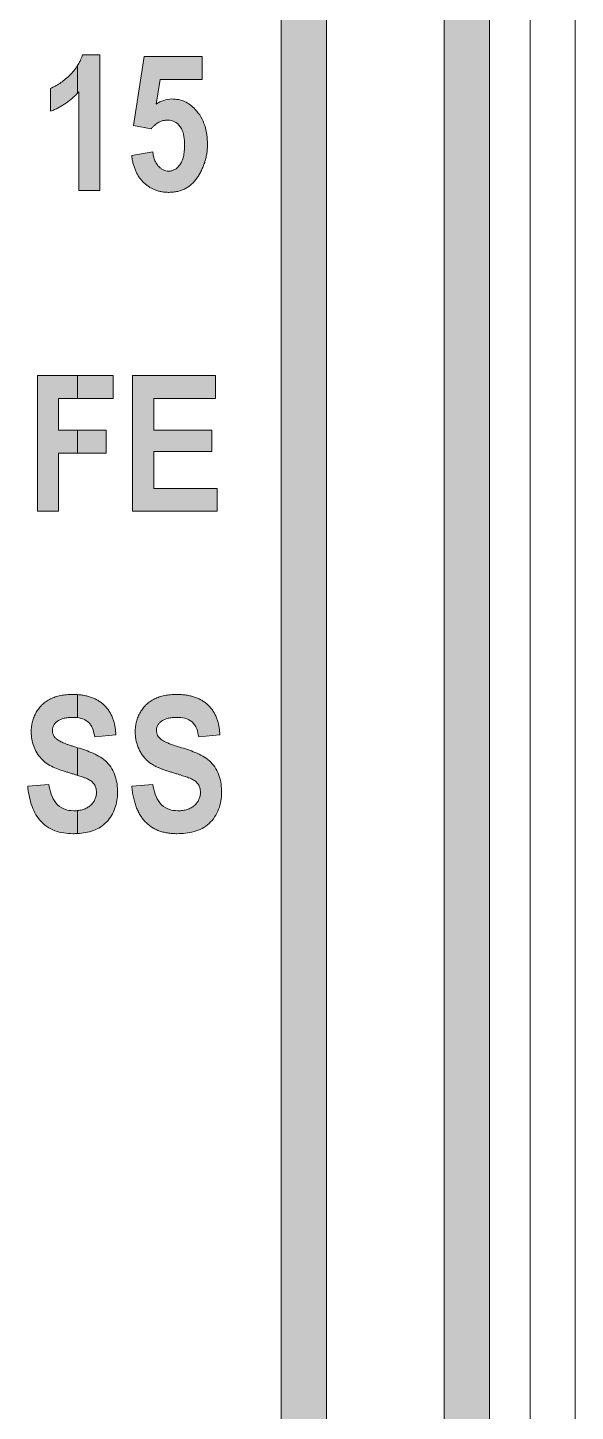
# Model space of a CAD drawing. Extents: x 222 to 1672, y 144 to 807.
# Drawn here: x 943.88 to 949.93, y 397.84 to 413.13 of the extents above; entities that cross this region are included whole.
import ezdxf

# ---------------------------------------------------------------- set-up
doc = ezdxf.new("R2010")
doc.units = 0
doc.header["$LTSCALE"] = 2
doc.header["$MEASUREMENT"] = 0
doc.layers.get('0').update_dxf_attribs({"linetype": 'CONTINUOUS'})
doc.layers.add('DIM', color=7, linetype='CONTINUOUS')

msp = doc.modelspace()

# ---------------------------------------------------------------- hatches: boundary and pattern name
at = {"lineweight": 5}
h = msp.add_hatch(color=256, dxfattribs=at)
edge = h.paths.add_edge_path(flags=0)
edge.add_line((944.67763, 412.83232), (944.48556, 412.83232))
edge.add_spline(control_points=[(944.48556, 412.83232), (944.48198, 412.8215), (944.47484, 412.79998), (944.46116, 412.76875), (944.44637, 412.73974), (944.43564, 412.72133), (944.43036, 412.71297)], knot_values=[0.74974352, 0.74974352, 0.74974352, 0.74974352, 0.81461555, 0.87880204, 0.94366378, 1, 1, 1, 1], weights=[1, 1, 1, 1, 1, 1, 1], degree=3, periodic=0)
edge.add_line((944.43036, 412.71297), (944.43036, 412.40911))
edge.add_arc((941.66511, 415.06769), 3.83597, 316.126643, 316.418499)
edge.add_line((944.44386, 412.42323), (944.44386, 411.33232))
edge.add_line((944.44386, 411.33232), (944.67763, 411.33232))
edge.add_line((944.67763, 411.33232), (944.67763, 412.83232))
h = msp.add_hatch(color=256, dxfattribs=at)
edge = h.paths.add_edge_path(flags=0)
edge.add_line((944.43036, 412.40911), (944.43036, 412.71297))
edge.add_spline(control_points=[(944.43036, 412.71297), (944.42959, 412.71176), (944.42261, 412.70085), (944.40837, 412.68088), (944.38714, 412.65311), (944.36327, 412.62681), (944.32982, 412.59339), (944.28679, 412.5559), (944.23529, 412.51641), (944.18398, 412.48523), (944.14898, 412.46966), (944.13217, 412.46219)], knot_values=[0, 0, 0, 0, 0.00817455, 0.07373513, 0.13961576, 0.20713074, 0.27577122, 0.40883479, 0.53179327, 0.64505756, 0.74974352, 0.74974352, 0.74974352, 0.74974352], weights=[1, 1, 1, 1, 1, 1, 1, 1, 1, 1, 1, 1], degree=3, periodic=0)
edge.add_line((944.13217, 412.46219), (944.13217, 412.20894))
edge.add_spline(control_points=[(944.13217, 412.20894), (944.14676, 412.21486), (944.17589, 412.22668), (944.21818, 412.24744), (944.25912, 412.27079), (944.29897, 412.2961), (944.33714, 412.32449), (944.37429, 412.35477), (944.40524, 412.38332), (944.42348, 412.40196), (944.43036, 412.40911)], knot_values=[0.05120084, 0.05120084, 0.05120084, 0.05120084, 0.17490553, 0.29834245, 0.42122913, 0.54536515, 0.66917267, 0.7950066, 0.92202081, 1, 1, 1, 1], weights=[1, 1, 1, 1, 1, 1, 1, 1, 1, 1, 1], degree=3, periodic=0)
h = msp.add_hatch(color=256, dxfattribs=at)
edge = h.paths.add_edge_path(flags=0)
edge.add_spline(control_points=[(945.61269, 411.83759), (945.61251, 411.82561), (945.61217, 411.80255), (945.60965, 411.76913), (945.60591, 411.73808), (945.60006, 411.70942), (945.59284, 411.683), (945.58381, 411.65902), (945.57303, 411.63745), (945.56095, 411.61822), (945.54741, 411.60152), (945.53351, 411.58678), (945.51871, 411.57438), (945.50318, 411.56446), (945.4872, 411.55618), (945.4704, 411.55091), (945.45304, 411.54731), (945.44124, 411.54684), (945.43524, 411.5466)], knot_values=[0, 0, 0, 0, 0.09480253, 0.18258154, 0.2651657, 0.34218875, 0.413899, 0.48176889, 0.54462546, 0.60456125, 0.66113073, 0.71452673, 0.76470926, 0.81349701, 0.86019046, 0.90666929, 0.95250527, 1, 1, 1, 1], weights=[1, 1, 1, 1, 1, 1, 1, 1, 1, 1, 1, 1, 1, 1, 1, 1, 1, 1, 1], degree=3, periodic=0)
edge.add_spline(control_points=[(945.43524, 411.5466), (945.42511, 411.54734), (945.40468, 411.54881), (945.375, 411.56014), (945.34728, 411.57891), (945.32088, 411.60362), (945.29814, 411.63509), (945.28041, 411.67232), (945.26786, 411.71476), (945.26404, 411.74508), (945.26205, 411.76089)], knot_values=[0, 0, 0, 0, 0.10076873, 0.20307102, 0.3118128, 0.43261785, 0.56136457, 0.69604168, 0.84151076, 1, 1, 1, 1], weights=[1, 1, 1, 1, 1, 1, 1, 1, 1, 1, 1], degree=3, periodic=0)
edge.add_line((945.26205, 411.76089), (945.02828, 411.72193))
edge.add_spline(control_points=[(945.02828, 411.72193), (945.03034, 411.70595), (945.03436, 411.6748), (945.04478, 411.62995), (945.05694, 411.58766), (945.0727, 411.5484), (945.09042, 411.51157), (945.11167, 411.47796), (945.13546, 411.44702), (945.16196, 411.41907), (945.19057, 411.39405), (945.22113, 411.37228), (945.25359, 411.35408), (945.28738, 411.33865), (945.32314, 411.32701), (945.3606, 411.31904), (945.39967, 411.3135), (945.42629, 411.31306), (945.4398, 411.31284)], knot_values=[0, 0, 0, 0, 0.07516781, 0.14653771, 0.21473522, 0.28044748, 0.34379318, 0.40530562, 0.46575825, 0.52574131, 0.58483296, 0.64293075, 0.70063127, 0.7583026, 0.81612744, 0.87578225, 0.9369508, 1, 1, 1, 1], weights=[1, 1, 1, 1, 1, 1, 1, 1, 1, 1, 1, 1, 1, 1, 1, 1, 1, 1, 1], degree=3, periodic=0)
edge.add_spline(control_points=[(945.4398, 411.31284), (945.45647, 411.31339), (945.48897, 411.31448), (945.53628, 411.32203), (945.58043, 411.33539), (945.62194, 411.35313), (945.66004, 411.37706), (945.69526, 411.40594), (945.72775, 411.43984), (945.75613, 411.47891), (945.78171, 411.52058), (945.80424, 411.56369), (945.82327, 411.60785), (945.83881, 411.65303), (945.85104, 411.6992), (945.8595, 411.74644), (945.86484, 411.79455), (945.86557, 411.82703), (945.86594, 411.84338)], knot_values=[0, 0, 0, 0, 0.0658436, 0.12838764, 0.18863345, 0.24769524, 0.30620894, 0.36575175, 0.42728031, 0.49118173, 0.55615557, 0.62034681, 0.68319715, 0.74595154, 0.80896022, 0.87170821, 0.93541317, 1, 1, 1, 1], weights=[1, 1, 1, 1, 1, 1, 1, 1, 1, 1, 1, 1, 1, 1, 1, 1, 1, 1, 1], degree=3, periodic=0)
edge.add_spline(control_points=[(945.86594, 411.84338), (945.86458, 411.91357), (945.8574, 411.98442), (945.82456, 412.08324), (945.8108, 412.11517), (945.77578, 412.17625), (945.75415, 412.20377), (945.7311, 412.23025)], knot_values=[0, 0, 0, 0, 0.5, 0.5, 0.75, 0.75, 1, 1, 1, 1], weights=[1, 1, 1, 1, 1, 1, 1, 1], degree=3, periodic=0)
edge.add_spline(control_points=[(945.7311, 412.23025), (945.69703, 412.26553), (945.65781, 412.29613), (945.56911, 412.33596), (945.51993, 412.34405), (945.47085, 412.3453)], knot_values=[0, 0, 0, 0, 0.5, 0.5, 1, 1, 1, 1], weights=[1, 1, 1, 1, 1, 1], degree=3, periodic=0)
edge.add_spline(control_points=[(945.47085, 412.3453), (945.44054, 412.34377), (945.41065, 412.33976), (945.35296, 412.31985), (945.32629, 412.3048), (945.3004, 412.28869)], knot_values=[0, 0, 0, 0, 0.5, 0.5, 1, 1, 1, 1], weights=[1, 1, 1, 1, 1, 1], degree=3, periodic=0)
edge.add_line((945.3004, 412.28869), (945.3421, 412.55959))
edge.add_line((945.3421, 412.55959), (945.8075, 412.55959))
edge.add_line((945.8075, 412.55959), (945.8075, 412.81284))
edge.add_line((945.8075, 412.81284), (945.16464, 412.81284))
edge.add_line((945.16464, 412.81284), (945.04776, 412.0531))
edge.add_line((945.04776, 412.0531), (945.24196, 412.01413))
edge.add_spline(control_points=[(945.24196, 412.01413), (945.24884, 412.02186), (945.26217, 412.03681), (945.28362, 412.05686), (945.30589, 412.07365), (945.32882, 412.08749), (945.3524, 412.09827), (945.37662, 412.10591), (945.40147, 412.11067), (945.41827, 412.11125), (945.42672, 412.11154)], knot_values=[0, 0, 0, 0, 0.14368509, 0.27836537, 0.40723032, 0.53054599, 0.64979699, 0.76662297, 0.88276636, 1, 1, 1, 1], weights=[1, 1, 1, 1, 1, 1, 1, 1, 1, 1, 1], degree=3, periodic=0)
edge.add_spline(control_points=[(945.42672, 412.11154), (945.458, 412.11101), (945.48937, 412.10344), (945.54126, 412.06929), (945.56264, 412.04546), (945.60702, 411.96337), (945.61167, 411.89965), (945.61269, 411.83759)], knot_values=[0, 0, 0, 0, 0.25, 0.25, 0.5, 0.5, 1, 1, 1, 1], weights=[1, 1, 1, 1, 1, 1, 1, 1], degree=3, periodic=0)
for points in [[(944.43036, 408.68491), (944.21984, 408.68491), (944.21984, 409.03556), (944.43036, 409.03556), (944.43036, 409.28881), (943.98607, 409.28881), (943.98607, 407.78881), (944.21984, 407.78881), (944.21984, 408.43167), (944.43036, 408.43167)], [(944.43036, 409.03556), (944.82373, 409.03556), (944.82373, 409.28881), (944.43036, 409.28881)], [(945.9536, 409.28881), (945.03802, 409.28881), (945.03802, 407.78881), (945.97308, 407.78881), (945.97308, 408.04206), (945.27179, 408.04206), (945.27179, 408.45115), (945.91464, 408.45115), (945.91464, 408.68491), (945.27179, 408.68491), (945.27179, 409.03556), (945.9536, 409.03556)], [(944.43036, 408.43167), (944.74581, 408.43167), (944.74581, 408.68491), (944.43036, 408.68491)]]:
    msp.add_hatch(color=256, dxfattribs=at).paths.add_polyline_path(points, flags=0)
h = msp.add_hatch(color=256, dxfattribs=at)
edge = h.paths.add_edge_path(flags=0)
edge.add_spline(control_points=[(944.37751, 405.76478), (944.35403, 405.76429), (944.3088, 405.76333), (944.24395, 405.75358), (944.1846, 405.73878), (944.13112, 405.71703), (944.08326, 405.68913), (944.04117, 405.65487), (944.00417, 405.61493), (943.97336, 405.56924), (943.94855, 405.51921), (943.93099, 405.46559), (943.91993, 405.40901), (943.91858, 405.37025), (943.91789, 405.35052)], knot_values=[0, 0, 0, 0, 0.10070008, 0.19401289, 0.2808438, 0.36269087, 0.44097124, 0.51776424, 0.59481615, 0.6738177, 0.75348036, 0.83377387, 0.91534702, 1, 1, 1, 1], weights=[1, 1, 1, 1, 1, 1, 1, 1, 1, 1, 1, 1, 1, 1, 1], degree=3, periodic=0)
edge.add_spline(control_points=[(943.91789, 405.35052), (943.9195, 405.29638), (943.92664, 405.24305), (943.96459, 405.14227), (943.99244, 405.09504), (944.06511, 405.01518), (944.11094, 404.9859), (944.20816, 404.93971), (944.25928, 404.92295), (944.31085, 404.90734)], knot_values=[0, 0, 0, 0, 0.25, 0.25, 0.5, 0.5, 0.75, 0.75, 1, 1, 1, 1], weights=[1, 1, 1, 1, 1, 1, 1, 1, 1, 1], degree=3, periodic=0)
edge.add_spline(control_points=[(944.31085, 404.90734), (944.32494, 404.90306), (944.35182, 404.8949), (944.39021, 404.88357), (944.41585, 404.87525), (944.42877, 404.87098), (944.43036, 404.87046)], knot_values=[0.70861307, 0.70861307, 0.70861307, 0.70861307, 0.81158278, 0.90490749, 0.98833144, 1, 1, 1, 1], weights=[1, 1, 1, 1, 1, 1, 1], degree=3, periodic=0)
edge.add_line((944.43036, 404.87046), (944.43036, 405.17614))
edge.add_spline(control_points=[(944.43036, 405.17614), (944.41637, 405.18033), (944.38951, 405.18837), (944.35143, 405.20085), (944.31699, 405.21258), (944.28677, 405.22457), (944.26002, 405.23552), (944.2376, 405.24704), (944.2185, 405.2572), (944.20789, 405.26508), (944.2031, 405.26864)], knot_values=[0, 0, 0, 0, 0.17760973, 0.34119777, 0.48761638, 0.62013336, 0.73685371, 0.83899778, 0.92689751, 0.99951888, 0.99951888, 0.99951888, 0.99951888], weights=[1, 1, 1, 1, 1, 1, 1, 1, 1, 1, 1], degree=3, periodic=0)
edge.add_spline(control_points=[(944.2031, 405.26864), (944.19526, 405.27553), (944.18022, 405.28876), (944.16345, 405.31325), (944.15366, 405.34048), (944.15233, 405.35947), (944.15166, 405.36909)], knot_values=[0, 0, 0, 0, 0.2671648, 0.51283781, 0.75344456, 1, 1, 1, 1], weights=[1, 1, 1, 1, 1, 1, 1], degree=3, periodic=0)
edge.add_spline(control_points=[(944.15166, 405.36909), (944.15231, 405.37894), (944.15361, 405.3984), (944.16557, 405.42594), (944.18433, 405.45074), (944.21046, 405.47227), (944.24295, 405.49051), (944.28241, 405.50234), (944.32745, 405.51058), (944.35961, 405.51121), (944.37659, 405.51154)], knot_values=[0, 0, 0, 0, 0.09952089, 0.19637448, 0.29924154, 0.41238129, 0.53717307, 0.67445339, 0.82801501, 1, 1, 1, 1], weights=[1, 1, 1, 1, 1, 1, 1, 1, 1, 1, 1], degree=3, periodic=0)
edge.add_spline(control_points=[(944.37659, 405.51154), (944.39454, 405.51096), (944.41254, 405.51038), (944.43036, 405.50814)], knot_values=[0, 0, 0, 0, 0.00005387, 0.00005387, 0.00005387, 0.00005387], weights=[1, 1, 1, 1], degree=3, periodic=0)
edge.add_line((944.43036, 405.50814), (944.43036, 405.763))
edge.add_spline(control_points=[(944.43036, 405.763), (944.41277, 405.76412), (944.39514, 405.76445), (944.37751, 405.76478)], knot_values=[0, 0, 0, 0, 0.07157932, 0.07157932, 0.07157932, 0.07157932], weights=[1, 1, 1, 1], degree=3, periodic=0)
h = msp.add_hatch(color=256, dxfattribs=at)
edge = h.paths.add_edge_path(flags=0)
edge.add_line((944.43036, 405.763), (944.43036, 405.50814))
edge.add_spline(control_points=[(944.43036, 405.50814), (944.48203, 405.50165), (944.53363, 405.48111), (944.59841, 405.4004), (944.61043, 405.34811), (944.61919, 405.29725)], knot_values=[0, 0, 0, 0, 0.5, 0.5, 1, 1, 1, 1], weights=[1, 1, 1, 1, 1, 1], degree=3, periodic=0)
edge.add_line((944.61919, 405.29725), (944.85295, 405.31673))
edge.add_spline(control_points=[(944.85295, 405.31673), (944.85202, 405.33421), (944.8502, 405.36829), (944.84278, 405.41777), (944.83198, 405.46416), (944.81726, 405.50748), (944.79902, 405.54765), (944.77744, 405.58496), (944.75145, 405.6186), (944.7224, 405.64935), (944.68978, 405.67665), (944.65421, 405.70043), (944.61531, 405.7203), (944.57367, 405.7368), (944.52882, 405.74911), (944.4811, 405.75829), (944.44785, 405.76189), (944.4306, 405.76299), (944.43036, 405.763)], knot_values=[0.07157932, 0.07157932, 0.07157932, 0.07157932, 0.14262057, 0.21009778, 0.27445876, 0.33582895, 0.39557173, 0.45337632, 0.51040327, 0.56781741, 0.62484585, 0.68278392, 0.74120056, 0.80187523, 0.86435844, 0.92981272, 0.99902009, 1, 1, 1, 1], weights=[1, 1, 1, 1, 1, 1, 1, 1, 1, 1, 1, 1, 1, 1, 1, 1, 1, 1, 1], degree=3, periodic=0)
h = msp.add_hatch(color=256, dxfattribs=at)
edge = h.paths.add_edge_path(flags=0)
edge.add_spline(control_points=[(945.78802, 404.68483), (945.7879, 404.67772), (945.78766, 404.6636), (945.78409, 404.64302), (945.77893, 404.62322), (945.77173, 404.60434), (945.76198, 404.58658), (945.75083, 404.56928), (945.73695, 404.55331), (945.72145, 404.53805), (945.70429, 404.52402), (945.68505, 404.51213), (945.66454, 404.50174), (945.64221, 404.49359), (945.61865, 404.4868), (945.59335, 404.48234), (945.56659, 404.47956), (945.54817, 404.47924), (945.53873, 404.47907)], knot_values=[0, 0, 0, 0, 0.05883753, 0.1166839, 0.1722926, 0.22812278, 0.28334973, 0.33971419, 0.39810053, 0.45807765, 0.51958724, 0.58109682, 0.64494108, 0.70951571, 0.77757298, 0.84757637, 0.9218612, 1, 1, 1, 1], weights=[1, 1, 1, 1, 1, 1, 1, 1, 1, 1, 1, 1, 1, 1, 1, 1, 1, 1, 1], degree=3, periodic=0)
edge.add_spline(control_points=[(945.53873, 404.47907), (945.5012, 404.48006), (945.46366, 404.48461), (945.39449, 404.51357), (945.36414, 404.53685), (945.29308, 404.62321), (945.27379, 404.6978), (945.26205, 404.77128)], knot_values=[0, 0, 0, 0, 0.25, 0.25, 0.5, 0.5, 1, 1, 1, 1], weights=[1, 1, 1, 1, 1, 1, 1, 1], degree=3, periodic=0)
edge.add_line((945.26205, 404.77128), (945.02828, 404.7518))
edge.add_spline(control_points=[(945.02828, 404.7518), (945.03067, 404.73056), (945.03533, 404.68923), (945.04618, 404.62948), (945.06066, 404.57395), (945.07737, 404.52225), (945.09796, 404.47488), (945.12123, 404.43135), (945.14824, 404.39219), (945.17807, 404.35704), (945.21096, 404.32592), (945.24704, 404.2989), (945.28657, 404.27652), (945.32888, 404.25763), (945.37451, 404.24353), (945.42308, 404.23314), (945.47486, 404.22704), (945.51041, 404.22624), (945.52868, 404.22582)], knot_values=[0, 0, 0, 0, 0.07870951, 0.15318392, 0.22343231, 0.28996809, 0.35307475, 0.41344294, 0.47149356, 0.52795989, 0.5829488, 0.63796056, 0.69353938, 0.74992651, 0.80831537, 0.86908019, 0.93267958, 1, 1, 1, 1], weights=[1, 1, 1, 1, 1, 1, 1, 1, 1, 1, 1, 1, 1, 1, 1, 1, 1, 1, 1], degree=3, periodic=0)
edge.add_spline(control_points=[(945.52868, 404.22582), (945.5924, 404.2271), (945.65667, 404.23199), (945.77862, 404.26576), (945.83723, 404.29495), (945.92982, 404.38198), (945.96482, 404.43605), (946.01226, 404.55442), (946.02057, 404.61777), (946.02179, 404.68148)], knot_values=[0, 0, 0, 0, 0.25, 0.25, 0.5, 0.5, 0.75, 0.75, 1, 1, 1, 1], weights=[1, 1, 1, 1, 1, 1, 1, 1, 1, 1], degree=3, periodic=0)
edge.add_spline(control_points=[(946.02179, 404.68148), (946.0204, 404.7423), (946.01483, 404.80366), (945.97757, 404.91874), (945.94634, 404.97271), (945.86019, 405.05899), (945.8073, 405.08992), (945.6957, 405.13893), (945.63811, 405.15848), (945.57982, 405.17611)], knot_values=[0, 0, 0, 0, 0.25, 0.25, 0.5, 0.5, 0.75, 0.75, 1, 1, 1, 1], weights=[1, 1, 1, 1, 1, 1, 1, 1, 1, 1], degree=3, periodic=0)
edge.add_spline(control_points=[(945.57982, 405.17611), (945.55011, 405.18501), (945.52049, 405.19423), (945.49111, 405.20418), (945.46194, 405.21406), (945.43291, 405.22468), (945.40512, 405.23795), (945.38678, 405.2467), (945.36876, 405.25652), (945.35245, 405.26864)], knot_values=[0, 0, 0, 0, 0.00009288, 0.00009288, 0.00009288, 0.00018519, 0.00018519, 0.00018519, 0.00024615, 0.00024615, 0.00024615, 0.00024615], weights=[1, 1, 1, 1, 1, 1, 1, 1, 1, 1], degree=3, periodic=0)
edge.add_spline(control_points=[(945.35245, 405.26864), (945.33767, 405.28164), (945.32358, 405.29534), (945.30527, 405.33019), (945.30237, 405.34962), (945.30101, 405.36909)], knot_values=[0, 0, 0, 0, 0.5, 0.5, 1, 1, 1, 1], weights=[1, 1, 1, 1, 1, 1], degree=3, periodic=0)
edge.add_spline(control_points=[(945.30101, 405.36909), (945.30166, 405.37894), (945.30296, 405.3984), (945.31492, 405.42594), (945.33368, 405.45074), (945.35981, 405.47227), (945.3923, 405.49051), (945.43176, 405.50234), (945.4768, 405.51058), (945.50896, 405.51121), (945.52595, 405.51154)], knot_values=[0, 0, 0, 0, 0.09952089, 0.19637448, 0.29924154, 0.41238129, 0.53717307, 0.67445339, 0.82801501, 1, 1, 1, 1], weights=[1, 1, 1, 1, 1, 1, 1, 1, 1, 1, 1], degree=3, periodic=0)
edge.add_spline(control_points=[(945.52595, 405.51154), (945.55643, 405.51056), (945.58716, 405.50881), (945.64554, 405.49337), (945.67403, 405.48059), (945.7195, 405.44011), (945.73569, 405.41312), (945.75755, 405.35671), (945.7634, 405.32708), (945.76854, 405.29725)], knot_values=[0, 0, 0, 0, 0.25, 0.25, 0.5, 0.5, 0.75, 0.75, 1, 1, 1, 1], weights=[1, 1, 1, 1, 1, 1, 1, 1, 1, 1], degree=3, periodic=0)
edge.add_line((945.76854, 405.29725), (946.0023, 405.31673))
edge.add_spline(control_points=[(946.0023, 405.31673), (946.00137, 405.33421), (945.99955, 405.36829), (945.99213, 405.41777), (945.98133, 405.46416), (945.96661, 405.50748), (945.94837, 405.54765), (945.9268, 405.58496), (945.90081, 405.6186), (945.87175, 405.64935), (945.83913, 405.67665), (945.80356, 405.70043), (945.76467, 405.7203), (945.72302, 405.7368), (945.67817, 405.74911), (945.63045, 405.75829), (945.57964, 405.76378), (945.54473, 405.76445), (945.52686, 405.76478)], knot_values=[0, 0, 0, 0, 0.07104125, 0.13851846, 0.20287944, 0.26424963, 0.32399241, 0.38179701, 0.43882396, 0.49623809, 0.55326653, 0.6112046, 0.66962124, 0.73029592, 0.79277913, 0.8582334, 0.92744078, 1, 1, 1, 1], weights=[1, 1, 1, 1, 1, 1, 1, 1, 1, 1, 1, 1, 1, 1, 1, 1, 1, 1, 1], degree=3, periodic=0)
edge.add_spline(control_points=[(945.52686, 405.76478), (945.50338, 405.76429), (945.45815, 405.76333), (945.3933, 405.75358), (945.33395, 405.73878), (945.28047, 405.71703), (945.23261, 405.68913), (945.19052, 405.65487), (945.15352, 405.61493), (945.12271, 405.56924), (945.0979, 405.51921), (945.08035, 405.46559), (945.06928, 405.40901), (945.06793, 405.37025), (945.06724, 405.35052)], knot_values=[0, 0, 0, 0, 0.10070008, 0.19401289, 0.2808438, 0.36269087, 0.44097124, 0.51776424, 0.59481615, 0.6738177, 0.75348036, 0.83377387, 0.91534702, 1, 1, 1, 1], weights=[1, 1, 1, 1, 1, 1, 1, 1, 1, 1, 1, 1, 1, 1, 1], degree=3, periodic=0)
edge.add_spline(control_points=[(945.06724, 405.35052), (945.06775, 405.33344), (945.06875, 405.29958), (945.07738, 405.24981), (945.09055, 405.20156), (945.10998, 405.15581), (945.13335, 405.11284), (945.16099, 405.07385), (945.19215, 405.0391), (945.22174, 405.01379), (945.24822, 404.99571), (945.27042, 404.98174), (945.29585, 404.96905), (945.32339, 404.95577), (945.35388, 404.94338), (945.38686, 404.93096), (945.42257, 404.91873), (945.44739, 404.91121), (945.4602, 404.90734)], knot_values=[0, 0, 0, 0, 0.07938854, 0.15735209, 0.23429073, 0.31149662, 0.38794606, 0.46139642, 0.53322832, 0.60452506, 0.64182999, 0.68229578, 0.72640529, 0.77389843, 0.82446168, 0.87941426, 0.93776089, 1, 1, 1, 1], weights=[1, 1, 1, 1, 1, 1, 1, 1, 1, 1, 1, 1, 1, 1, 1, 1, 1, 1, 1], degree=3, periodic=0)
edge.add_spline(control_points=[(945.4602, 404.90734), (945.4743, 404.90306), (945.50117, 404.8949), (945.53956, 404.88357), (945.57378, 404.87246), (945.60406, 404.86236), (945.6307, 404.85379), (945.65308, 404.84537), (945.67183, 404.83861), (945.69095, 404.8302), (945.71101, 404.81977), (945.73189, 404.80596), (945.74919, 404.79013), (945.76362, 404.77287), (945.77458, 404.75345), (945.78262, 404.73223), (945.78719, 404.70907), (945.78774, 404.69307), (945.78802, 404.68483)], knot_values=[0, 0, 0, 0, 0.10296971, 0.19629442, 0.27971837, 0.35439228, 0.41942332, 0.47528238, 0.52151166, 0.55866466, 0.6211522, 0.67936958, 0.73308081, 0.78447157, 0.8359259, 0.88821394, 0.94245156, 1, 1, 1, 1], weights=[1, 1, 1, 1, 1, 1, 1, 1, 1, 1, 1, 1, 1, 1, 1, 1, 1, 1, 1], degree=3, periodic=0)
h = msp.add_hatch(color=256, dxfattribs=at)
edge = h.paths.add_edge_path(flags=0)
edge.add_line((944.43036, 405.17614), (944.43036, 404.87046))
edge.add_spline(control_points=[(944.43036, 404.87046), (944.43892, 404.86763), (944.4563, 404.86185), (944.48135, 404.85379), (944.50373, 404.84537), (944.52248, 404.83861), (944.5416, 404.8302), (944.56166, 404.81977), (944.58254, 404.80596), (944.59984, 404.79013), (944.61427, 404.77287), (944.62523, 404.75345), (944.63327, 404.73223), (944.63784, 404.70907), (944.63839, 404.69307), (944.63867, 404.68483)], knot_values=[0, 0, 0, 0, 0.06300535, 0.12803639, 0.18389545, 0.23012473, 0.26727773, 0.32976527, 0.38798265, 0.44169388, 0.49308464, 0.54453897, 0.59682701, 0.65106463, 0.70861307, 0.70861307, 0.70861307, 0.70861307], weights=[1, 1, 1, 1, 1, 1, 1, 1, 1, 1, 1, 1, 1, 1, 1, 1], degree=3, periodic=0)
edge.add_spline(control_points=[(944.63867, 404.68483), (944.63855, 404.67772), (944.63831, 404.6636), (944.63474, 404.64302), (944.62958, 404.62322), (944.62237, 404.60434), (944.61263, 404.58658), (944.60148, 404.56928), (944.5876, 404.55331), (944.5721, 404.53805), (944.55494, 404.52402), (944.5357, 404.51213), (944.51519, 404.50174), (944.49286, 404.49359), (944.4693, 404.4868), (944.44818, 404.48308), (944.43507, 404.48149), (944.43036, 404.48101)], knot_values=[0.11321208, 0.11321208, 0.11321208, 0.11321208, 0.17204962, 0.22989598, 0.28550468, 0.34133487, 0.39656181, 0.45292627, 0.51131261, 0.57128973, 0.63279932, 0.69430891, 0.75815317, 0.82272779, 0.89078506, 0.96078846, 1, 1, 1, 1], weights=[1, 1, 1, 1, 1, 1, 1, 1, 1, 1, 1, 1, 1, 1, 1, 1, 1, 1], degree=3, periodic=0)
edge.add_line((944.43036, 404.48101), (944.43036, 404.22736))
edge.add_spline(control_points=[(944.43036, 404.22736), (944.48988, 404.23035), (944.54914, 404.24025), (944.66006, 404.28064), (944.7116, 404.31274), (944.79284, 404.40061), (944.82324, 404.45105), (944.86433, 404.5634), (944.8713, 404.62204), (944.87243, 404.68148)], knot_values=[0, 0, 0, 0, 0.25, 0.25, 0.5, 0.5, 0.75, 0.75, 1, 1, 1, 1], weights=[1, 1, 1, 1, 1, 1, 1, 1, 1, 1], degree=3, periodic=0)
edge.add_spline(control_points=[(944.87243, 404.68148), (944.87105, 404.7423), (944.86548, 404.80366), (944.82822, 404.91874), (944.79699, 404.97271), (944.71084, 405.05899), (944.65794, 405.08992), (944.54635, 405.13893), (944.48876, 405.15848), (944.43047, 405.17611)], knot_values=[0, 0, 0, 0, 0.25, 0.25, 0.5, 0.5, 0.75, 0.75, 1, 1, 1, 1], weights=[1, 1, 1, 1, 1, 1, 1, 1, 1, 1], degree=3, periodic=0)
edge.add_line((944.43047, 405.17611), (944.43036, 405.17614))
h = msp.add_hatch(color=256, dxfattribs=at)
edge = h.paths.add_edge_path(flags=0)
edge.add_spline(control_points=[(943.87893, 404.7518), (943.88655, 404.68417), (943.8978, 404.61665), (943.93931, 404.4875), (943.97058, 404.42557), (944.05857, 404.32247), (944.11585, 404.28255), (944.24391, 404.23444), (944.31137, 404.22736), (944.37933, 404.22582)], knot_values=[0, 0, 0, 0, 0.25, 0.25, 0.5, 0.5, 0.75, 0.75, 1, 1, 1, 1], weights=[1, 1, 1, 1, 1, 1, 1, 1, 1, 1], degree=3, periodic=0)
edge.add_spline(control_points=[(944.37933, 404.22582), (944.39635, 404.22616), (944.41336, 404.22651), (944.43036, 404.22736)], knot_values=[0, 0, 0, 0, 0.00005105, 0.00005105, 0.00005105, 0.00005105], weights=[1, 1, 1, 1], degree=3, periodic=0)
edge.add_line((944.43036, 404.22736), (944.43036, 404.48101))
edge.add_spline(control_points=[(944.43036, 404.48101), (944.42614, 404.48059), (944.4125, 404.47947), (944.39882, 404.47924), (944.38938, 404.47907)], knot_values=[0, 0, 0, 0, 0.03507328, 0.11321208, 0.11321208, 0.11321208, 0.11321208], weights=[1, 1, 1, 1, 1], degree=3, periodic=0)
edge.add_spline(control_points=[(944.38938, 404.47907), (944.35185, 404.48006), (944.31431, 404.48461), (944.24514, 404.51357), (944.21479, 404.53685), (944.14373, 404.62321), (944.12444, 404.6978), (944.11269, 404.77128)], knot_values=[0, 0, 0, 0, 0.25, 0.25, 0.5, 0.5, 1, 1, 1, 1], weights=[1, 1, 1, 1, 1, 1, 1, 1], degree=3, periodic=0)
edge.add_line((944.11269, 404.77128), (943.87893, 404.7518))
at = {"layer": 'DIM'}
for points in [[(946.68036, 463.32772), (946.68036, 393.826), (944.43036, 391.576), (944.43036, 390.86889), (947.18036, 393.61889), (947.18036, 463.53483), (944.43036, 466.28483), (944.43036, 465.57772)], [(948.98036, 392.87331), (948.98036, 464.28042), (947.98846, 465.27231), (947.98846, 464.56521), (948.48036, 464.07331), (948.48036, 393.08042), (947.98846, 392.58852), (947.98846, 391.88141)]]:
    msp.add_hatch(color=256, dxfattribs=at).paths.add_polyline_path(points, flags=0)

# ---------------------------------------------------------------- linework, layer by layer
at = {"linetype": 'Continuous', "lineweight": 5}
for p, q in [((949.43036, 380.57686), (949.43036, 476.57686)), ((949.93036, 476.57686), (949.93036, 380.57686)), ((948.98036, 392.87331), (948.98036, 464.28042)), ((948.48036, 464.07331), (948.48036, 393.08041)), ((947.18036, 393.61889), (947.18036, 463.53483)), ((946.68036, 463.32773), (946.68036, 393.826))]:
    msp.add_line(p, q, dxfattribs=at)
at = {"lineweight": 5}
for p, q in [((944.48556, 412.83232), (944.67763, 412.83232)), ((944.67763, 412.83232), (944.67763, 411.33232)), ((944.43036, 412.40911), (944.43036, 412.71297)), ((945.04776, 412.0531), (945.16464, 412.81284)), ((945.16464, 412.81284), (945.8075, 412.81284)), ((945.8075, 412.81284), (945.8075, 412.55959)), ((945.3421, 412.55959), (945.3004, 412.28869)), ((945.8075, 412.55959), (945.3421, 412.55959)), ((944.13218, 412.20894), (944.13218, 412.46219)), ((944.44386, 411.33232), (944.44386, 412.42323)), ((945.24196, 412.01414), (945.04776, 412.0531)), ((945.02828, 411.72193), (945.26204, 411.76089)), ((944.67763, 411.33232), (944.44386, 411.33232)), ((943.98607, 409.28881), (944.43036, 409.28881)), ((943.98607, 407.78881), (943.98607, 409.28881)), ((944.43036, 409.28881), (944.82373, 409.28881)), ((944.43036, 409.03556), (944.43036, 409.28881)), ((944.82373, 409.28881), (944.82373, 409.03556)), ((945.03802, 409.28881), (945.9536, 409.28881)), ((945.03802, 407.78881), (945.03802, 409.28881)), ((945.9536, 409.28881), (945.9536, 409.03556)), ((944.21984, 409.03556), (944.21984, 408.68491)), ((944.43036, 409.03556), (944.21984, 409.03556)), ((944.82373, 409.03556), (944.43036, 409.03556)), ((945.27179, 409.03556), (945.27179, 408.68491)), ((945.9536, 409.03556), (945.27179, 409.03556)), ((944.21984, 408.68491), (944.43036, 408.68491)), ((944.43036, 408.68491), (944.74581, 408.68491)), ((944.43036, 408.43167), (944.43036, 408.68491)), ((944.74581, 408.68491), (944.74581, 408.43167)), ((945.27179, 408.68491), (945.91464, 408.68491)), ((945.91464, 408.68491), (945.91464, 408.45115)), ((944.21984, 408.43167), (944.21984, 407.78881)), ((944.43036, 408.43167), (944.21984, 408.43167)), ((944.74581, 408.43167), (944.43036, 408.43167)), ((945.27179, 408.45115), (945.27179, 408.04206)), ((945.91464, 408.45115), (945.27179, 408.45115)), ((945.27179, 408.04206), (945.97308, 408.04206)), ((945.97308, 408.04206), (945.97308, 407.78881)), ((944.21984, 407.78881), (943.98607, 407.78881)), ((945.97308, 407.78881), (945.03802, 407.78881)), ((944.43036, 405.50814), (944.43036, 405.763)), ((944.85295, 405.31673), (944.61919, 405.29725)), ((946.0023, 405.31673), (945.76854, 405.29725)), ((944.43036, 404.87046), (944.43036, 405.17614)), ((943.87893, 404.7518), (944.11269, 404.77128)), ((945.02828, 404.7518), (945.26204, 404.77128)), ((944.43036, 404.22736), (944.43036, 404.48101))]:
    msp.add_line(p, q, dxfattribs=at)
at = {"lineweight": 5, "flags": 128}
msp.add_lwpolyline([(944.43036, 405.17614), (944.43042, 405.17612), (944.43047, 405.17611)], dxfattribs=at)
at = {"lineweight": 5}
for points, knots in [([(944.43036, 412.71297), (944.43564, 412.72133), (944.44637, 412.73974), (944.46116, 412.76875), (944.47484, 412.79998), (944.48198, 412.8215), (944.48556, 412.83232)], [0.749743516, 0.749743516, 0.749743516, 0.749743516, 0.806079738, 0.870941476, 0.935127969, 1, 1, 1, 1]), ([(944.13217, 412.46219), (944.14898, 412.46966), (944.18398, 412.48523), (944.23529, 412.51641), (944.28679, 412.5559), (944.32982, 412.59339), (944.36327, 412.62681), (944.38714, 412.65311), (944.40837, 412.68088), (944.42261, 412.70085), (944.42959, 412.71176), (944.43036, 412.71297)], [0, 0, 0, 0, 0.104685959, 0.21795025, 0.340908723, 0.473972292, 0.542612779, 0.610127754, 0.676008385, 0.74156897, 0.749743516, 0.749743516, 0.749743516, 0.749743516]), ([(944.43036, 412.40911), (944.42348, 412.40196), (944.40524, 412.38332), (944.37429, 412.35477), (944.33714, 412.32449), (944.29897, 412.2961), (944.25912, 412.27079), (944.21818, 412.24744), (944.17589, 412.22668), (944.14676, 412.21486), (944.13217, 412.20894)], [0.051200844, 0.051200844, 0.051200844, 0.051200844, 0.129180034, 0.256194248, 0.382028172, 0.505835694, 0.629971714, 0.752858395, 0.876295312, 1, 1, 1, 1]), ([(945.3004, 412.28869), (945.32629, 412.3048), (945.35296, 412.31985), (945.41065, 412.33976), (945.44054, 412.34377), (945.47085, 412.3453)], [0, 0, 0, 0, 0.5, 0.5, 1, 1, 1, 1]), ([(945.47085, 412.3453), (945.51993, 412.34405), (945.56911, 412.33596), (945.65781, 412.29613), (945.69703, 412.26553), (945.7311, 412.23025)], [0, 0, 0, 0, 0.5, 0.5, 1, 1, 1, 1]), ([(945.7311, 412.23025), (945.75415, 412.20377), (945.77578, 412.17625), (945.8108, 412.11517), (945.82456, 412.08324), (945.8574, 411.98442), (945.86458, 411.91357), (945.86594, 411.84338)], [0, 0, 0, 0, 0.25, 0.25, 0.5, 0.5, 1, 1, 1, 1]), ([(945.42672, 412.11154), (945.41827, 412.11125), (945.40147, 412.11067), (945.37662, 412.10591), (945.3524, 412.09827), (945.32882, 412.08749), (945.30589, 412.07365), (945.28362, 412.05686), (945.26217, 412.03681), (945.24884, 412.02186), (945.24196, 412.01413)], [0, 0, 0, 0, 0.117233639, 0.233377026, 0.350203013, 0.469454012, 0.592769685, 0.72163463, 0.856314906, 1, 1, 1, 1]), ([(945.61269, 411.83759), (945.61167, 411.89965), (945.60702, 411.96337), (945.56264, 412.04546), (945.54126, 412.06929), (945.48937, 412.10344), (945.458, 412.11101), (945.42672, 412.11154)], [0, 0, 0, 0, 0.5, 0.5, 0.75, 0.75, 1, 1, 1, 1]), ([(945.26205, 411.76089), (945.26404, 411.74508), (945.26786, 411.71476), (945.28041, 411.67232), (945.29814, 411.63509), (945.32088, 411.60362), (945.34728, 411.57891), (945.375, 411.56014), (945.40468, 411.54881), (945.42511, 411.54734), (945.43524, 411.5466)], [0, 0, 0, 0, 0.15848924, 0.30395832, 0.43863543, 0.56738215, 0.6881872, 0.79692898, 0.89923127, 1, 1, 1, 1]), ([(945.43524, 411.5466), (945.44124, 411.54684), (945.45304, 411.54731), (945.4704, 411.55091), (945.4872, 411.55618), (945.50318, 411.56446), (945.51871, 411.57438), (945.53351, 411.58678), (945.54741, 411.60152), (945.56095, 411.61822), (945.57303, 411.63745), (945.58381, 411.65902), (945.59284, 411.683), (945.60006, 411.70942), (945.60591, 411.73808), (945.60965, 411.76913), (945.61217, 411.80255), (945.61251, 411.82561), (945.61269, 411.83759)], [0, 0, 0, 0, 0.04749473, 0.09333071, 0.13980954, 0.18650299, 0.23529074, 0.28547327, 0.33886927, 0.39543875, 0.45537454, 0.51823111, 0.586101, 0.65781125, 0.7348343, 0.81741846, 0.90519747, 1, 1, 1, 1]), ([(945.86594, 411.84338), (945.86557, 411.82703), (945.86484, 411.79455), (945.8595, 411.74644), (945.85104, 411.6992), (945.83881, 411.65303), (945.82327, 411.60785), (945.80424, 411.56369), (945.78171, 411.52058), (945.75613, 411.47891), (945.72775, 411.43984), (945.69526, 411.40594), (945.66004, 411.37706), (945.62194, 411.35313), (945.58043, 411.33539), (945.53628, 411.32203), (945.48897, 411.31448), (945.45647, 411.31339), (945.4398, 411.31284)], [0, 0, 0, 0, 0.06458683, 0.12829179, 0.19103978, 0.25404846, 0.31680285, 0.37965319, 0.44384443, 0.50881827, 0.57271969, 0.63424825, 0.69379106, 0.75230476, 0.81136655, 0.87161236, 0.9341564, 1, 1, 1, 1]), ([(945.4398, 411.31284), (945.42629, 411.31306), (945.39967, 411.3135), (945.3606, 411.31904), (945.32314, 411.32701), (945.28738, 411.33865), (945.25359, 411.35408), (945.22113, 411.37228), (945.19057, 411.39405), (945.16196, 411.41907), (945.13546, 411.44702), (945.11167, 411.47796), (945.09042, 411.51157), (945.0727, 411.5484), (945.05694, 411.58766), (945.04478, 411.62995), (945.03436, 411.6748), (945.03034, 411.70595), (945.02828, 411.72193)], [0, 0, 0, 0, 0.063049202, 0.124217748, 0.18387256, 0.241697396, 0.299368735, 0.35706925, 0.415167042, 0.474258686, 0.534241754, 0.594694378, 0.656206817, 0.719552522, 0.785264779, 0.853462294, 0.924832191, 1, 1, 1, 1]), ([(943.91789, 405.35052), (943.91858, 405.37025), (943.91993, 405.40901), (943.93099, 405.46559), (943.94855, 405.51921), (943.97336, 405.56924), (944.00417, 405.61493), (944.04117, 405.65487), (944.08326, 405.68913), (944.13112, 405.71703), (944.1846, 405.73878), (944.24395, 405.75358), (944.3088, 405.76333), (944.35403, 405.76429), (944.37751, 405.76478)], [0, 0, 0, 0, 0.08465298, 0.16622613, 0.24651964, 0.3261823, 0.40518385, 0.48223576, 0.55902876, 0.63730913, 0.7191562, 0.80598711, 0.89929992, 1, 1, 1, 1]), ([(944.43036, 405.763), (944.4306, 405.76299), (944.44785, 405.76189), (944.4811, 405.75829), (944.52882, 405.74911), (944.57367, 405.7368), (944.61531, 405.7203), (944.65421, 405.70043), (944.68978, 405.67665), (944.7224, 405.64935), (944.75145, 405.6186), (944.77744, 405.58496), (944.79902, 405.54765), (944.81726, 405.50748), (944.83198, 405.46416), (944.84278, 405.41777), (944.8502, 405.36829), (944.85202, 405.33421), (944.85295, 405.31673)], [0.071579317, 0.071579317, 0.071579317, 0.071579317, 0.072559225, 0.1417666, 0.207220873, 0.269704084, 0.330378759, 0.388795399, 0.446733469, 0.50376191, 0.561176043, 0.618202995, 0.676007589, 0.735750368, 0.797120557, 0.861481538, 0.928958751, 1, 1, 1, 1]), ([(945.06724, 405.35052), (945.06793, 405.37025), (945.06928, 405.40901), (945.08035, 405.46559), (945.0979, 405.51921), (945.12271, 405.56924), (945.15352, 405.61493), (945.19052, 405.65487), (945.23261, 405.68913), (945.28047, 405.71703), (945.33395, 405.73878), (945.3933, 405.75358), (945.45815, 405.76333), (945.50338, 405.76429), (945.52686, 405.76478)], [0, 0, 0, 0, 0.08465298, 0.16622613, 0.24651964, 0.3261823, 0.40518385, 0.48223576, 0.55902876, 0.63730913, 0.7191562, 0.80598711, 0.89929992, 1, 1, 1, 1]), ([(945.52686, 405.76478), (945.54473, 405.76445), (945.57964, 405.76378), (945.63045, 405.75829), (945.67817, 405.74911), (945.72302, 405.7368), (945.76467, 405.7203), (945.80356, 405.70043), (945.83913, 405.67665), (945.87175, 405.64935), (945.90081, 405.6186), (945.9268, 405.58496), (945.94837, 405.54765), (945.96661, 405.50748), (945.98133, 405.46416), (945.99213, 405.41777), (945.99955, 405.36829), (946.00137, 405.33421), (946.0023, 405.31673)], [0, 0, 0, 0, 0.07255922, 0.1417666, 0.20722087, 0.26970408, 0.33037876, 0.3887954, 0.44673347, 0.50376191, 0.56117604, 0.61820299, 0.67600759, 0.73575037, 0.79712056, 0.86148154, 0.92895875, 1, 1, 1, 1]), ([(944.37659, 405.51154), (944.35961, 405.51121), (944.32745, 405.51058), (944.28241, 405.50234), (944.24295, 405.49051), (944.21046, 405.47227), (944.18433, 405.45074), (944.16557, 405.42594), (944.15361, 405.3984), (944.15231, 405.37894), (944.15166, 405.36909)], [0, 0, 0, 0, 0.17198499, 0.32554661, 0.46282693, 0.58761871, 0.70075846, 0.80362552, 0.90047911, 1, 1, 1, 1]), ([(944.61919, 405.29725), (944.61043, 405.34811), (944.59841, 405.4004), (944.53363, 405.48111), (944.48203, 405.50165), (944.43036, 405.50814)], [0, 0, 0, 0, 0.5, 0.5, 1, 1, 1, 1]), ([(945.52595, 405.51154), (945.50896, 405.51121), (945.4768, 405.51058), (945.43176, 405.50234), (945.3923, 405.49051), (945.35981, 405.47227), (945.33368, 405.45074), (945.31492, 405.42594), (945.30296, 405.3984), (945.30166, 405.37894), (945.30101, 405.36909)], [0, 0, 0, 0, 0.17198499, 0.32554661, 0.46282693, 0.58761871, 0.70075846, 0.80362552, 0.90047911, 1, 1, 1, 1]), ([(945.76854, 405.29725), (945.7634, 405.32708), (945.75755, 405.35671), (945.73569, 405.41312), (945.7195, 405.44011), (945.67403, 405.48059), (945.64554, 405.49337), (945.58716, 405.50881), (945.55643, 405.51056), (945.52595, 405.51154)], [0, 0, 0, 0, 0.25, 0.25, 0.5, 0.5, 0.75, 0.75, 1, 1, 1, 1]), ([(944.31085, 404.90734), (944.25928, 404.92295), (944.20816, 404.93971), (944.11094, 404.9859), (944.06511, 405.01518), (943.99244, 405.09504), (943.96459, 405.14227), (943.92664, 405.24305), (943.9195, 405.29638), (943.91789, 405.35052)], [0, 0, 0, 0, 0.25, 0.25, 0.5, 0.5, 0.75, 0.75, 1, 1, 1, 1]), ([(944.15166, 405.36909), (944.15233, 405.35947), (944.15366, 405.34048), (944.16345, 405.31325), (944.18022, 405.28876), (944.19526, 405.27553), (944.2031, 405.26864)], [0, 0, 0, 0, 0.24655544, 0.48716219, 0.7328352, 1, 1, 1, 1]), ([(945.4602, 404.90734), (945.44739, 404.91121), (945.42257, 404.91873), (945.38686, 404.93096), (945.35388, 404.94338), (945.32339, 404.95577), (945.29585, 404.96905), (945.27042, 404.98174), (945.24822, 404.99571), (945.22174, 405.01379), (945.19215, 405.0391), (945.16099, 405.07385), (945.13335, 405.11284), (945.10998, 405.15581), (945.09055, 405.20156), (945.07738, 405.24981), (945.06875, 405.29958), (945.06775, 405.33344), (945.06724, 405.35052)], [0, 0, 0, 0, 0.06223911, 0.12058574, 0.17553832, 0.22610157, 0.27359471, 0.31770422, 0.35817001, 0.39547494, 0.46677168, 0.53860358, 0.61205394, 0.68850338, 0.76570927, 0.84264791, 0.92061146, 1, 1, 1, 1]), ([(945.30101, 405.36909), (945.30237, 405.34962), (945.30527, 405.33019), (945.32358, 405.29534), (945.33767, 405.28164), (945.35245, 405.26864)], [0, 0, 0, 0, 0.5, 0.5, 1, 1, 1, 1]), ([(944.2031, 405.26864), (944.20789, 405.26508), (944.2185, 405.2572), (944.2376, 405.24704), (944.26002, 405.23552), (944.28677, 405.22457), (944.31699, 405.21258), (944.35143, 405.20085), (944.38951, 405.18837), (944.41637, 405.18033), (944.43036, 405.17614)], [0, 0, 0, 0, 0.072621375, 0.160521109, 0.262665175, 0.379385527, 0.511902499, 0.658321111, 0.821909159, 0.999518884, 0.999518884, 0.999518884, 0.999518884]), ([(945.35245, 405.26864), (945.36876, 405.25652), (945.38678, 405.2467), (945.40512, 405.23795), (945.43291, 405.22468), (945.46194, 405.21406), (945.49111, 405.20418), (945.52049, 405.19423), (945.55011, 405.18501), (945.57982, 405.17611)], [0, 0, 0, 0, 0.000060961516, 0.000060961516, 0.000060961516, 0.000153267926, 0.000153267926, 0.000153267926, 0.000246149545, 0.000246149545, 0.000246149545, 0.000246149545]), ([(944.43047, 405.17611), (944.48876, 405.15848), (944.54635, 405.13893), (944.65794, 405.08992), (944.71084, 405.05899), (944.79699, 404.97271), (944.82822, 404.91874), (944.86548, 404.80366), (944.87105, 404.7423), (944.87243, 404.68148)], [0, 0, 0, 0, 0.25, 0.25, 0.5, 0.5, 0.75, 0.75, 1, 1, 1, 1]), ([(945.57982, 405.17611), (945.63811, 405.15848), (945.6957, 405.13893), (945.8073, 405.08992), (945.86019, 405.05899), (945.94634, 404.97271), (945.97757, 404.91874), (946.01483, 404.80366), (946.0204, 404.7423), (946.02179, 404.68148)], [0, 0, 0, 0, 0.25, 0.25, 0.5, 0.5, 0.75, 0.75, 1, 1, 1, 1]), ([(944.43036, 404.87046), (944.42877, 404.87098), (944.41585, 404.87525), (944.39021, 404.88357), (944.35182, 404.8949), (944.32494, 404.90306), (944.31085, 404.90734)], [0.70861307, 0.70861307, 0.70861307, 0.70861307, 0.720281629, 0.803705578, 0.897030287, 1, 1, 1, 1]), ([(945.78802, 404.68483), (945.78774, 404.69307), (945.78719, 404.70907), (945.78262, 404.73223), (945.77458, 404.75345), (945.76362, 404.77287), (945.74919, 404.79013), (945.73189, 404.80596), (945.71101, 404.81977), (945.69095, 404.8302), (945.67183, 404.83861), (945.65308, 404.84537), (945.6307, 404.85379), (945.60406, 404.86236), (945.57378, 404.87246), (945.53956, 404.88357), (945.50117, 404.8949), (945.4743, 404.90306), (945.4602, 404.90734)], [0, 0, 0, 0, 0.05754844, 0.11178606, 0.1640741, 0.21552843, 0.26691919, 0.32063042, 0.3788478, 0.44133534, 0.47848834, 0.52471762, 0.58057668, 0.64560772, 0.72028163, 0.80370558, 0.89703029, 1, 1, 1, 1]), ([(944.37933, 404.22582), (944.31137, 404.22736), (944.24391, 404.23444), (944.11585, 404.28255), (944.05857, 404.32247), (943.97058, 404.42557), (943.93931, 404.4875), (943.8978, 404.61665), (943.88655, 404.68417), (943.87893, 404.7518)], [0, 0, 0, 0, 0.25, 0.25, 0.5, 0.5, 0.75, 0.75, 1, 1, 1, 1]), ([(944.11269, 404.77128), (944.12444, 404.6978), (944.14373, 404.62321), (944.21479, 404.53685), (944.24514, 404.51357), (944.31431, 404.48461), (944.35185, 404.48006), (944.38938, 404.47907)], [0, 0, 0, 0, 0.5, 0.5, 0.75, 0.75, 1, 1, 1, 1]), ([(944.63867, 404.68483), (944.63839, 404.69307), (944.63784, 404.70907), (944.63327, 404.73223), (944.62523, 404.75345), (944.61427, 404.77287), (944.59984, 404.79013), (944.58254, 404.80596), (944.56166, 404.81977), (944.5416, 404.8302), (944.52248, 404.83861), (944.50373, 404.84537), (944.48135, 404.85379), (944.4563, 404.86185), (944.43892, 404.86763), (944.43036, 404.87046)], [0, 0, 0, 0, 0.057548441, 0.111786062, 0.164074102, 0.215528427, 0.266919189, 0.320630423, 0.378847801, 0.441335342, 0.47848834, 0.524717624, 0.58057668, 0.64560772, 0.70861307, 0.70861307, 0.70861307, 0.70861307]), ([(945.52868, 404.22582), (945.51041, 404.22624), (945.47486, 404.22704), (945.42308, 404.23314), (945.37451, 404.24353), (945.32888, 404.25763), (945.28657, 404.27652), (945.24704, 404.2989), (945.21096, 404.32592), (945.17807, 404.35704), (945.14824, 404.39219), (945.12123, 404.43135), (945.09796, 404.47488), (945.07737, 404.52225), (945.06066, 404.57395), (945.04618, 404.62948), (945.03533, 404.68923), (945.03067, 404.73056), (945.02828, 404.7518)], [0, 0, 0, 0, 0.067320419, 0.130919806, 0.191684629, 0.250073495, 0.306460623, 0.362039435, 0.417051199, 0.472040107, 0.528506442, 0.586557055, 0.646925246, 0.71003191, 0.776567687, 0.846816082, 0.921290485, 1, 1, 1, 1]), ([(945.26205, 404.77128), (945.27379, 404.6978), (945.29308, 404.62321), (945.36414, 404.53685), (945.39449, 404.51357), (945.46366, 404.48461), (945.5012, 404.48006), (945.53873, 404.47907)], [0, 0, 0, 0, 0.5, 0.5, 0.75, 0.75, 1, 1, 1, 1]), ([(944.43036, 404.48101), (944.43507, 404.48149), (944.44818, 404.48308), (944.4693, 404.4868), (944.49286, 404.49359), (944.51519, 404.50174), (944.5357, 404.51213), (944.55494, 404.52402), (944.5721, 404.53805), (944.5876, 404.55331), (944.60148, 404.56928), (944.61263, 404.58658), (944.62237, 404.60434), (944.62958, 404.62322), (944.63474, 404.64302), (944.63831, 404.6636), (944.63855, 404.67772), (944.63867, 404.68483)], [0.113212083, 0.113212083, 0.113212083, 0.113212083, 0.152423628, 0.222427023, 0.290484292, 0.355058916, 0.418903177, 0.480412764, 0.541922351, 0.601899471, 0.660285814, 0.716650273, 0.771877216, 0.827707403, 0.883316103, 0.941162466, 1, 1, 1, 1]), ([(944.87243, 404.68148), (944.8713, 404.62204), (944.86433, 404.5634), (944.82324, 404.45105), (944.79284, 404.40061), (944.7116, 404.31274), (944.66006, 404.28064), (944.54914, 404.24025), (944.48988, 404.23035), (944.43036, 404.22736)], [0, 0, 0, 0, 0.25, 0.25, 0.5, 0.5, 0.75, 0.75, 1, 1, 1, 1]), ([(946.02179, 404.68148), (946.02057, 404.61777), (946.01226, 404.55442), (945.96482, 404.43605), (945.92982, 404.38198), (945.83723, 404.29495), (945.77862, 404.26576), (945.65667, 404.23199), (945.5924, 404.2271), (945.52868, 404.22582)], [0, 0, 0, 0, 0.25, 0.25, 0.5, 0.5, 0.75, 0.75, 1, 1, 1, 1]), ([(945.53873, 404.47907), (945.54817, 404.47924), (945.56659, 404.47956), (945.59335, 404.48234), (945.61865, 404.4868), (945.64221, 404.49359), (945.66454, 404.50174), (945.68505, 404.51213), (945.70429, 404.52402), (945.72145, 404.53805), (945.73695, 404.55331), (945.75083, 404.56928), (945.76198, 404.58658), (945.77173, 404.60434), (945.77893, 404.62322), (945.78409, 404.64302), (945.78766, 404.6636), (945.7879, 404.67772), (945.78802, 404.68483)], [0, 0, 0, 0, 0.0781388, 0.152423628, 0.222427023, 0.290484292, 0.355058916, 0.418903177, 0.480412764, 0.541922351, 0.601899471, 0.660285814, 0.716650273, 0.771877216, 0.827707403, 0.883316103, 0.941162466, 1, 1, 1, 1]), ([(944.38938, 404.47907), (944.39882, 404.47924), (944.4125, 404.47947), (944.42614, 404.48059), (944.43036, 404.48101)], [0, 0, 0, 0, 0.0781388, 0.113212083, 0.113212083, 0.113212083, 0.113212083])]:
    msp.add_open_spline(points, degree=3, knots=knots, dxfattribs=at)
for points in [[(944.44386, 412.42323), (944.43937, 412.41851), (944.43487, 412.4138), (944.43036, 412.40911)], [(944.37751, 405.76478), (944.39514, 405.76445), (944.41277, 405.76412), (944.43036, 405.763)], [(944.43036, 405.50814), (944.41254, 405.51038), (944.39454, 405.51096), (944.37659, 405.51154)], [(944.43036, 404.22736), (944.41336, 404.22651), (944.39635, 404.22616), (944.37933, 404.22582)]]:
    msp.add_open_spline(points, degree=3, dxfattribs=at)

doc.saveas('drawing.dxf')
